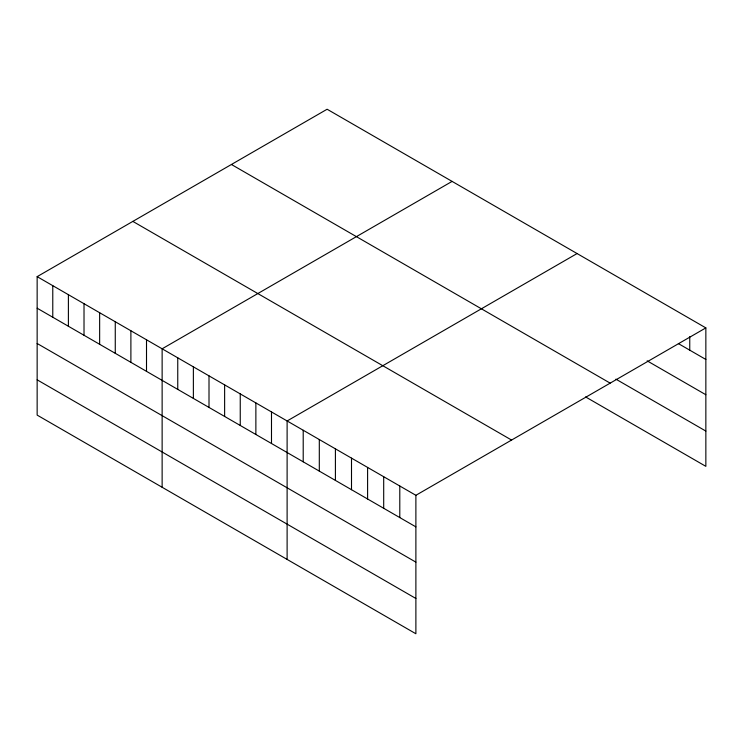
<?xml version="1.0" encoding="UTF-8"?>
<svg xmlns="http://www.w3.org/2000/svg" width="743" height="743" viewBox="0 0 743 743"><rect width="100%" height="100%" fill="white"/><g stroke="black" fill="none" stroke-linecap="round" stroke-linejoin="round"><path stroke-width="1.11" d="M37.15 276.647L415.885 495.302L415.885 633.76L37.15 415.105L37.15 276.647L327.115 109.24L705.85 327.895L705.85 466.353L585.605 396.929M452.097 181.394L162.132 348.801L162.132 487.259M577.079 253.549L287.114 420.965L287.114 559.423M415.885 495.302L705.85 327.895M678.396 343.61L705.85 359.463M647.144 360.847L705.85 394.737M615.901 379.153L705.85 431.079M231.426 164.482L610.161 383.137M132.839 221.395L511.574 440.06M37.15 308.215L415.885 526.871M37.15 343.489L415.885 562.145M37.15 379.831L415.885 598.486M689.755 336.644L689.755 350.176M399.79 486.015L399.79 517.583M383.694 476.718L383.694 508.286M367.599 467.431L367.599 498.999M351.504 458.134L351.504 489.702M335.409 448.837L335.409 480.405M319.304 439.55L319.304 471.118M303.209 430.253L303.209 461.821M271.492 411.938L271.492 443.506M255.871 402.92L255.871 434.488M240.249 393.901L240.249 425.47M224.627 384.883L224.627 416.451M209.006 375.865L209.006 407.433M193.375 366.838L193.375 398.406M177.753 357.82L177.753 389.388M146.51 339.783L146.51 371.351M130.889 330.765L130.889 362.333M115.267 321.747L115.267 353.315M99.646 312.719L99.646 344.288M84.015 303.701L84.015 335.269M68.393 294.683L68.393 326.251M52.772 285.665L52.772 317.233"/></g></svg>
